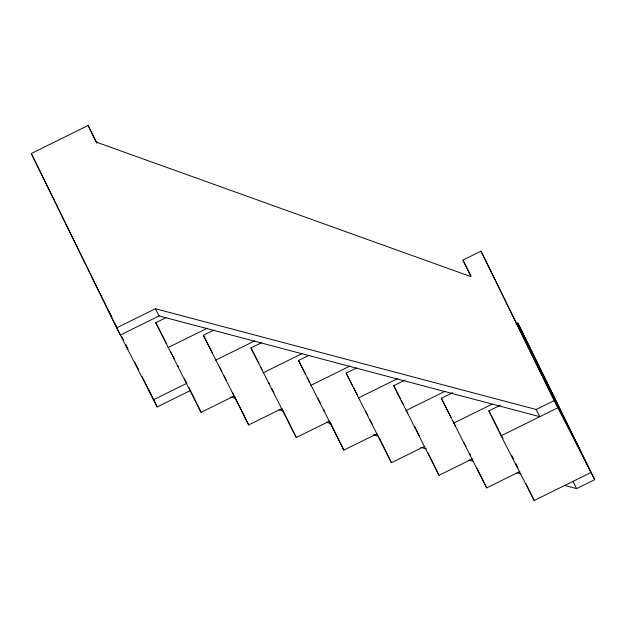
<?xml version="1.0" encoding="UTF-8"?>
<svg xmlns="http://www.w3.org/2000/svg" width="626" height="626" viewBox="0 0 626 626"><rect width="100%" height="100%" fill="white"/><g stroke="black" fill="none" stroke-linecap="round" stroke-linejoin="round"><path stroke-width="0.94" d="M190.734 390.374L157.173 406.939L116.694 327.836L31.3 153.519L88.117 125.49L96.936 143.166M116.694 327.836L155.42 308.728L536.13 409.498L554.221 400.57L594.7 479.672L576.609 488.593L564.331 485.346M159.708 315.621L120.372 335.027L31.3 153.519M234.296 395.953L201.079 412.338L155.764 322.719L166.258 317.546M167.964 347.626L207.3 328.22M281.888 408.551L248.671 424.937L203.356 335.317L213.842 330.145M215.555 360.216L254.892 340.81M329.472 421.142L296.255 437.535L250.94 347.915L261.433 342.735M187.057 383.182L153.495 399.748L142.133 376.562M88.117 125.49L96.248 142.094L471.073 276.684L462.935 260.08L481.026 251.159L557.907 407.761L501.09 435.79L488.883 410.891L500.252 405.288M263.139 372.814L302.475 353.408M377.063 433.74L343.846 450.125L298.532 360.506L309.017 355.333M310.731 385.413L350.067 366.007M424.655 446.338L391.438 462.724L346.123 373.104L356.609 367.931M358.322 398.003L397.659 378.597M516.098 323.916L517.827 323.063L521.505 330.254L594.7 479.672M472.239 458.928L439.022 475.322L393.707 385.702L405.069 380.092M405.906 410.601L445.243 391.195M519.83 471.527L486.613 487.912L441.299 398.292L452.661 392.69M453.498 423.199L491.958 404.224M501.09 435.79L534.205 500.51L591.022 472.481L517.827 323.063M230.853 397.08L235.579 398.332M279.032 409.834L282.811 410.836M326.263 422.331L330.99 423.583M373.503 434.835L378.221 436.087M420.735 447.34L426.4 448.842M468.913 460.094L473.639 461.339M517.092 472.841L520.871 473.843M545.708 382.862L578.823 447.574M462.935 260.08L470.893 276.011M536.13 409.498L539.815 416.689L159.106 315.919L155.42 308.728M572.931 481.402L576.609 488.593M488.883 410.891L498.601 429.874M499.485 431.604L503.014 438.505M511.849 455.759L513.61 459.21M515.824 463.53L518.031 467.841M441.299 398.292L451.01 417.276M453.216 421.595L455.431 425.907M463.819 442.3L466.026 446.62M469.555 453.521L470.439 455.251M393.707 385.702L400.335 398.645M401.211 400.366L403.426 404.686M406.955 411.587L407.839 413.309M414.459 426.259L415.343 427.981M416.227 429.71L419.756 436.612M346.123 373.104L352.743 386.046M353.627 387.776L357.156 394.677M365.545 411.071L367.759 415.382M369.966 419.702L372.173 424.013M298.532 360.506L305.152 373.448M307.366 377.768L309.573 382.079M317.961 398.472L320.168 402.792M323.697 409.694L324.581 411.423M330.325 422.636L343.846 450.125M250.94 347.915L258.89 363.448M261.097 367.759L261.981 369.489M268.601 382.431L269.485 384.153M271.692 388.472L273.906 392.784M282.295 409.177L296.255 437.535M203.356 335.317L212.629 353.44M219.695 367.243L221.901 371.562M224.108 375.874L226.315 380.185M232.935 393.128L233.819 394.857M234.703 396.579L248.671 424.937M155.764 322.719L166.359 343.431M170.335 351.194L171.219 352.923M172.103 354.645L174.31 358.964M177.839 365.866L178.723 367.595M184.467 378.808L186.235 382.259M108.173 310.128L111.71 317.03M115.239 323.932L116.123 325.661M121.867 336.874L123.627 340.325M125.842 344.644L128.048 348.956M134.668 361.898L138.643 369.669M481.026 251.159L554.221 400.57M525.785 483.335L534.205 500.51M476.942 468.162L486.613 487.912M428.09 452.997L439.022 475.322M379.239 437.824L391.438 462.724M188.88 387.439L201.079 412.338M149.019 390.295L157.173 406.939"/></g></svg>
